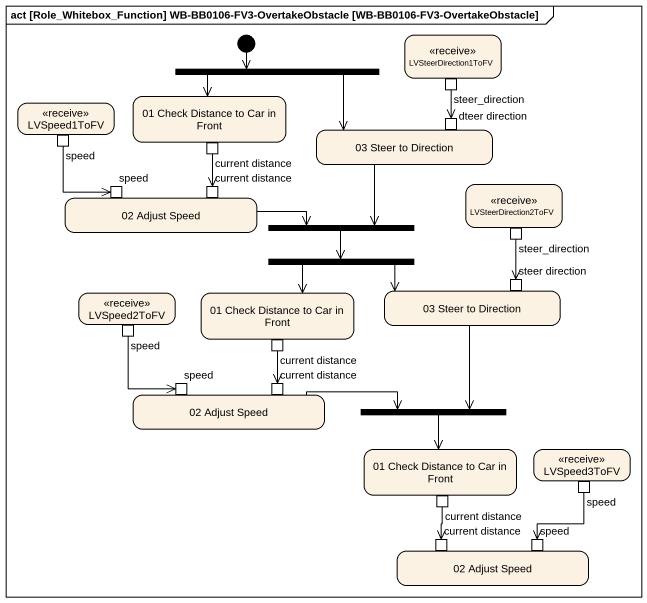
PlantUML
@startuml
mainframe act [Role_Whitebox_Function] WB-BB0106-FV3-OvertakeObstacle [WB-BB0106-FV3-OvertakeObstacle]
hide empty description
state LVSteerDirection1ToFV <<receive>> {
  state steer_direction <<outputPin>>
}
state fork1 <<fork>>
state LVSpeed1ToFV <<receive>> {
  state speed <<outputPin>>
}
state "01 Check Distance to Car in Front" as s01_Check_Distance_to_Car_in {
  state "current distance" as current_distance <<outputPin>>
}
state "03 Steer to Direction" as s03_Steer_to_Direction {
  state "dteer direction" as dteer_direction <<inputPin>>
}
state "02 Adjust Speed" as s02_Adjust_Speed {
  state "speed" as speed_2 <<inputPin>>
  state "current distance" as current_distance_2 <<inputPin>>
}
state LVSteerDirection2ToFV <<receive>> {
  state "steer_direction" as steer_direction_2 <<outputPin>>
}
state fork2 <<join>>
state LVSpeed2ToFV <<receive>> {
  state "speed" as speed_3 <<outputPin>>
}
state "01 Check Distance to Car in Front" as s01_Check_Distance_to_Car_in_2 {
  state "current distance" as current_distance_3 <<outputPin>>
}
state fork3 <<fork>>
state "03 Steer to Direction" as s03_Steer_to_Direction_2 {
  state "steer direction" as steer_direction_3 <<inputPin>>
}
state "02 Adjust Speed" as s02_Adjust_Speed_2 {
  state "speed" as speed_4 <<inputPin>>
  state "current distance" as current_distance_4 <<inputPin>>
}
state fork4 <<join>>
state "01 Check Distance to Car in Front" as s01_Check_Distance_to_Car_in_3 {
  state "current distance" as current_distance_5 <<outputPin>>
}
state LVSpeed3ToFV <<receive>> {
  state "speed" as speed_5 <<outputPin>>
}
state "02 Adjust Speed" as s02_Adjust_Speed_3 {
  state "current distance" as current_distance_6 <<inputPin>>
  state "speed" as speed_6 <<inputPin>>
}
[*] --> fork1
fork1 --> s01_Check_Distance_to_Car_in
fork1 -right-> s03_Steer_to_Direction
steer_direction --> dteer_direction
speed --> speed_2
current_distance --> current_distance_2
s03_Steer_to_Direction --> fork2
s02_Adjust_Speed -right-> fork2
fork2 --> fork3
steer_direction_2 --> steer_direction_3
fork3 --> s01_Check_Distance_to_Car_in_2
fork3 -right-> s03_Steer_to_Direction_2
s03_Steer_to_Direction_2 --> fork4
speed_3 --> speed_4
current_distance_3 --> current_distance_4
s02_Adjust_Speed_2 -right-> fork4
fork4 --> s01_Check_Distance_to_Car_in_3
current_distance_5 --> current_distance_6
speed_5 --> speed_6
@enduml
